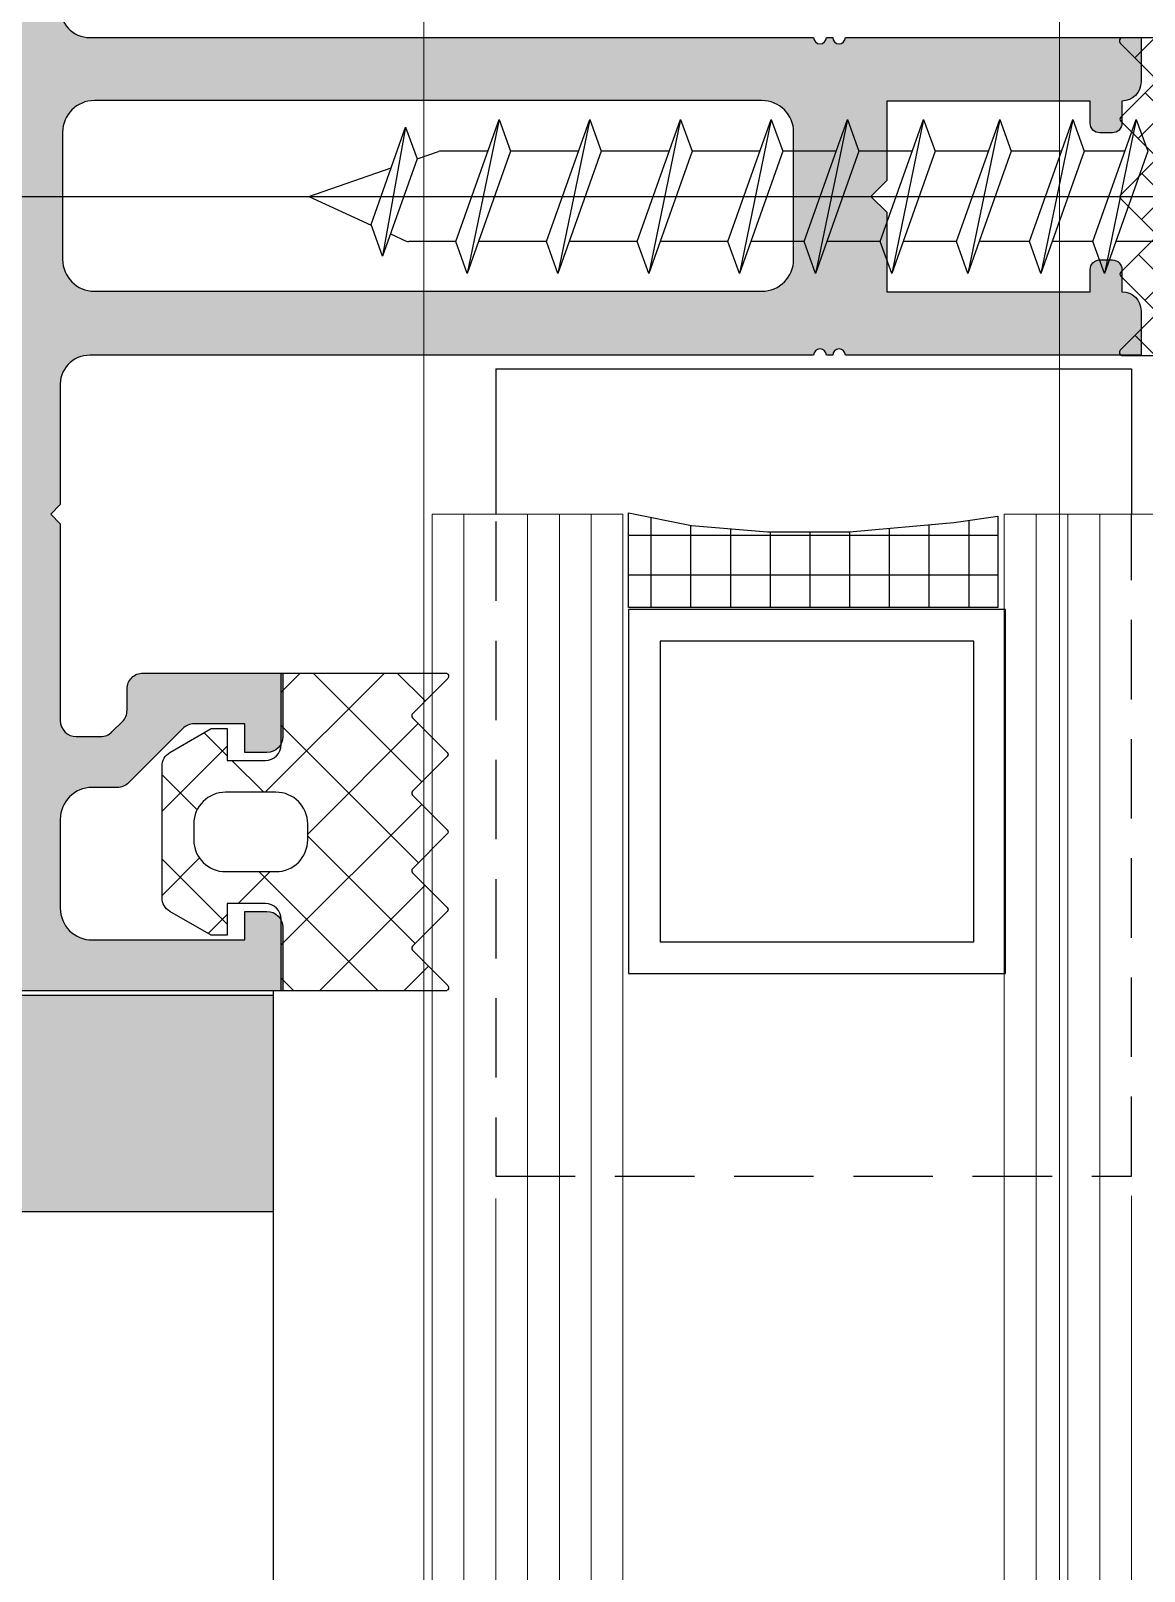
# Model space of a CAD drawing. Header units: millimetres. Extents: x 809 to 8159, y 33 to 4533.
# Drawn here: x 4978.093 to 4981.595, y 1815.806 to 1820.653 of the extents above; entities that cross this region are included whole.
import ezdxf

# ---------------------------------------------------------------- set-up
doc = ezdxf.new("R2010")
doc.units = ezdxf.units.MM
doc.linetypes.add('DASHDOT', pattern=[25.399999999999995, 12.7, -6.349999999999998, 0, -6.349999999999998])
doc.linetypes.add('HIDDEN', pattern=[0.375, 0.25, -0.125])
for name, color, linetype in [('11', 11, 'Continuous'), ('3', 11, 'Continuous'), ('5', 11, 'Continuous'), ('EKSEN', 11, 'Continuous'), ('FITILLER', 240, 'Continuous'), ('GORUNUS-TARAMA', 11, 'Continuous')]:
    doc.layers.add(name, color=color, linetype=linetype)
doc.layers.add('cam', color=5, linetype='Continuous', lineweight=0)

# ---------------------------------------------------------------- blocks, each defined once
blk = doc.blocks.new('ajsdfxcvzx')
h = blk.add_hatch(color=256)
edge = h.paths.add_edge_path()
edge.add_line((36934.79109530686, -6768.891819638839), (36934.72109530686, -6768.891819638839))
edge.add_line((36934.72109530687, -6768.891819638839), (36934.72109530687, -6768.801819638842))
edge.add_line((36934.72109530687, -6768.801819638835), (36934.24109530688, -6768.801819638835))
edge.add_arc((36934.24109530687, -6768.901819638833), 0.1, 89.99999999999999, 180)
edge.add_line((36934.14109530687, -6768.901819638833), (36934.14109530687, -6769.181819638832))
edge.add_arc((36934.24109530687, -6769.181819638832), 0.1, 180, 270)
edge.add_line((36934.24109530687, -6769.281819638838), (36934.32038462875, -6769.281819638838))
edge.add_arc((36934.32038462875, -6769.331819638841), 0.05000000000022739, 404.99999999996317, 449.99999999989575, ccw=False)
edge.add_line((36934.35573996781, -6769.296464299781), (36934.52645064593, -6769.467174977899))
edge.add_arc((36934.56180598499, -6769.431819638832), 0.04999999999986375, 225.0000000000921, 270.000000000078)
edge.add_line((36934.56180598499, -6769.481819638835), (36934.72109530687, -6769.481819638835))
edge.add_line((36934.72109530687, -6769.481819638835), (36934.72109530687, -6769.391819638839))
edge.add_line((36934.72109530687, -6769.391819638839), (36934.79109530687, -6769.391819638839))
edge.add_arc((36934.79109530686, -6769.441819638841), 0.05, 0, 90, ccw=False)
edge.add_line((36934.84109530687, -6769.441819638841), (36934.84109530687, -6769.641819638839))
edge.add_line((36934.84109530687, -6769.641819638839), (36934.40109530686, -6769.641819638839))
edge.add_arc((36934.40109530686, -6769.591819638836), 0.05, 180, 270, ccw=False)
edge.add_line((36934.35109530687, -6769.591819638836), (36934.35109530687, -6769.524662351307))
edge.add_arc((36934.30109530687, -6769.524662351307), 0.05000000000020464, 360.0000000000783, 405.0000000000369)
edge.add_line((36934.33645064593, -6769.489307012247), (36934.30360793345, -6769.45646429977))
edge.add_arc((36934.2682525944, -6769.491819638837), 0.05000000000000844, 404.9999999998527, 450)
edge.add_line((36934.2682525944, -6769.441819638841), (36934.19109530687, -6769.441819638841))
edge.add_arc((36934.19109530687, -6769.491819638837), 0.05, 89.99999999999999, 180)
edge.add_line((36934.14109530687, -6769.491819638837), (36934.14109530687, -6769.741819638837))
edge.add_line((36934.14109530687, -6769.741819638837), (36934.14109530687, -6770.11181963884))
edge.add_line((36934.14109530687, -6770.11181963884), (36934.11109530687, -6770.141819638839))
edge.add_line((36934.11109530687, -6770.141819638839), (36934.14109530687, -6770.171819638837))
edge.add_line((36934.14109530687, -6770.171819638837), (36934.14109530687, -6770.541819638833))
edge.add_arc((36934.23262694822, -6770.549941161617), 0.0918912427893527, 174.9294740982056, 270.9550491033333)
edge.add_line((36934.23415858957, -6770.641819638839), (36936.51109530687, -6770.641819638839))
edge.add_arc((36936.53109530687, -6770.641819638839), 0.01999999999998181, 180.0000000005211, 360.0000000005211)
edge.add_line((36936.55109530687, -6770.641819638839), (36936.57109530686, -6770.641819638839))
edge.add_arc((36936.59109530687, -6770.641819638839), 0.01999999999998181, 180, 360)
edge.add_line((36936.61109530687, -6770.641819638839), (36937.54109530687, -6770.641819638839))
edge.add_line((36937.54109530686, -6770.641819638839), (36937.54109530686, -6770.781819638838))
edge.add_arc((36937.48109530687, -6770.781819638838), 0.06000000000001365, 270.0000000000652, 360.0000000000217, ccw=False)
edge.add_line((36937.48109530687, -6770.841819638836), (36937.48109530687, -6770.911819638835))
edge.add_arc((36937.45109530687, -6770.911819638835), 0.03000000000001819, 269.9999999998263, 359.99999999982634, ccw=False)
edge.add_line((36937.45109530687, -6770.941819638841), (36937.41109530687, -6770.941819638841))
edge.add_arc((36937.41109530687, -6770.911819638835), 0.0300000000000864, 179.9999999999566, 269.99999999986983, ccw=False)
edge.add_line((36937.38109530687, -6770.911819638835), (36937.38109530687, -6770.841819638836))
edge.add_line((36937.38109530687, -6770.841819638836), (36936.74109530687, -6770.841819638836))
edge.add_line((36936.74109530687, -6770.841819638836), (36936.74109530687, -6771.091819638836))
edge.add_line((36936.74109530687, -6771.091819638836), (36936.69109530687, -6771.141819638839))
edge.add_line((36936.69109530687, -6771.141819638839), (36936.74109530687, -6771.191819638841))
edge.add_line((36936.74109530687, -6771.191819638841), (36936.74109530687, -6771.441819638841))
edge.add_line((36936.74109530687, -6771.441819638841), (36937.38109530687, -6771.441819638841))
edge.add_line((36937.38109530687, -6771.441819638841), (36937.38109530687, -6771.371819638842))
edge.add_arc((36937.41109530687, -6771.371819638834), 0.0300000000000864, 90.00000000013029, 180.0000000000434, ccw=False)
edge.add_line((36937.41109530687, -6771.341819638836), (36937.45109530687, -6771.341819638836))
edge.add_arc((36937.45109530687, -6771.371819638834), 0.03000000000002956, 1.9531398720573634e-10, 90.00000000017383, ccw=False)
edge.add_line((36937.48109530687, -6771.371819638834), (36937.48109530687, -6771.441819638834))
edge.add_arc((36937.48109530687, -6771.501819638839), 0.06000000000001365, 359.99999999997834, 449.99999999993486, ccw=False)
edge.add_line((36937.54109530686, -6771.501819638839), (36937.54109530686, -6771.641819638839))
edge.add_line((36937.54109530686, -6771.641819638839), (36936.61109530686, -6771.641819638839))
edge.add_arc((36936.59109530687, -6771.641819638839), 0.01999999999998181, 360, 540)
edge.add_line((36936.57109530687, -6771.641819638839), (36936.55109530687, -6771.641819638839))
edge.add_arc((36936.53109530687, -6771.641819638839), 0.01999999999998181, 359.9999999994789, 539.9999999994789)
edge.add_line((36936.51109530687, -6771.641819638839), (36934.23415858957, -6771.641819638839))
edge.add_arc((36934.23262694822, -6771.733698116061), 0.09189124278939273, 449.0449508966954, 545.07052590182)
edge.add_line((36934.14109530687, -6771.74181963883), (36934.14109530687, -6772.111819638825))
edge.add_line((36934.14109530687, -6772.11181963884), (36934.11109530687, -6772.141819638839))
edge.add_line((36934.11109530687, -6772.141819638839), (36934.14109530687, -6772.171819638837))
edge.add_line((36934.14109530687, -6772.171819638837), (36934.14109530687, -6772.541819638833))
edge.add_line((36934.14109530687, -6772.541819638833), (36934.14109530687, -6772.791819638833))
edge.add_arc((36934.19109530687, -6772.791819638833), 0.05, 180, 270)
edge.add_line((36934.19109530687, -6772.841819638836), (36934.26825259439, -6772.841819638836))
edge.add_arc((36934.2682525944, -6772.791819638833), 0.05, 270, 315.0000000001474)
edge.add_line((36934.30360793346, -6772.827174977892), (36934.33645064593, -6772.794332265416))
edge.add_arc((36934.30109530687, -6772.758976926356), 0.05000000000020138, 314.9999999999632, 359.9999999999219)
edge.add_line((36934.35109530687, -6772.758976926356), (36934.35109530687, -6772.691819638827))
edge.add_arc((36934.40109530686, -6772.691819638841), 0.05, 90, 180, ccw=False)
edge.add_line((36934.40109530686, -6772.641819638839), (36934.84109530687, -6772.641819638839))
edge.add_line((36934.84109530687, -6772.641819638839), (36934.84109530687, -6772.841819638836))
edge.add_arc((36934.79109530686, -6772.841819638836), 0.05, 270, 360, ccw=False)
edge.add_line((36934.79109530686, -6772.891819638839), (36934.72109530686, -6772.891819638839))
edge.add_line((36934.72109530687, -6772.891819638839), (36934.72109530687, -6772.801819638842))
edge.add_line((36934.72109530687, -6772.801819638835), (36934.56180598499, -6772.801819638835))
edge.add_arc((36934.56180598499, -6772.85181963883), 0.04999999999986358, 449.9999999999218, 494.9999999999078)
edge.add_line((36934.52645064593, -6772.816464299771), (36934.35573996781, -6772.987174977889))
edge.add_arc((36934.32038462875, -6772.951819638836), 0.05000000000023354, 270.0000000001043, 315.00000000003695, ccw=False)
edge.add_line((36934.32038462875, -6773.001819638839), (36934.24109530687, -6773.001819638839))
edge.add_arc((36934.24109530687, -6773.10181963883), 0.1, 89.99999999999999, 180)
edge.add_line((36934.14109530687, -6773.10181963883), (36934.14109530687, -6773.381819638829))
edge.add_arc((36934.24109530687, -6773.381819638837), 0.1, 180, 270)
edge.add_line((36934.24109530687, -6773.481819638835), (36934.72109530687, -6773.481819638835))
edge.add_line((36934.72109530687, -6773.481819638835), (36934.72109530687, -6773.391819638839))
edge.add_line((36934.72109530687, -6773.391819638839), (36934.79109530687, -6773.391819638839))
edge.add_arc((36934.79109530686, -6773.441819638841), 0.05, 0, 90, ccw=False)
edge.add_line((36934.84109530687, -6773.441819638841), (36934.84109530687, -6773.641819638839))
edge.add_line((36934.84109530687, -6773.641819638839), (36926.84825468494, -6773.641819638839))
edge.add_line((36926.84825468494, -6773.641819638839), (36926.84825468494, -6768.641819638839))
edge.add_line((36926.84825468494, -6768.641819638839), (36934.84109530687, -6768.641819638839))
edge.add_line((36934.84109530687, -6768.641819638839), (36934.84109530687, -6768.841819638836))
edge.add_arc((36934.79109530686, -6768.841819638836), 0.05, 270, 360, ccw=False)
h.paths.add_polyline_path([(36933.94825468494, -6773.440143448182), (36927.04825468495, -6773.440143448182), (36927.04825468495, -6768.840143448184), (36933.94825468494, -6768.840143448184), (36933.94825468494, -6771.14014344818)], flags=16)
edge = h.paths.add_edge_path(flags=16)
edge.add_arc((36936.34825468494, -6770.940143448182), 0.1, 360, 450)
edge.add_line((36936.34825468494, -6770.840143448184), (36934.24825468494, -6770.840143448184))
edge.add_arc((36934.24825468494, -6770.940143448182), 0.1, 89.99999999999999, 180)
edge.add_line((36934.14825468494, -6770.940143448182), (36934.14825468494, -6771.340143448184))
edge.add_arc((36934.24825468494, -6771.340143448177), 0.1, 180, 270)
edge.add_line((36934.24825468494, -6771.440143448182), (36936.34825468494, -6771.440143448182))
edge.add_arc((36936.34825468494, -6771.340143448177), 0.1, 270, 360)
edge.add_line((36936.44825468494, -6771.340143448177), (36936.44825468494, -6770.940143448175))
h = blk.add_hatch()
h.set_pattern_fill('NET', color=256, scale=0.9999999999999997, angle=180, style=0)
h.set_pattern_definition([(180, (36878.66936316265, -6764.683948631891), (-2.765404249467095e-17, -0.1249999999999999), []), (270, (36878.66936316265, -6764.683948631891), (0.125, -3.765404249467095e-17), [])])
h.paths.add_polyline_path([(36937.09088405086, -6772.435724060108), (36935.92834657346, -6772.435724060108), (36935.92834657346, -6772.137880368855), (36936.12707067127, -6772.177593086779), (36936.36553958863, -6772.197448599136), (36936.62388242103, -6772.197448599136), (36936.9517771824, -6772.167664907296), (36937.09088405086, -6772.147808548338)])
at = {"layer": 'FITILLER'}
h = blk.add_hatch(dxfattribs=at)
h.set_pattern_fill('NET', color=256, scale=1.499999999999999, angle=225, style=0)
h.set_pattern_definition([(224.9999999999999, (36956.32114801255, -6849.17392521032), (0.1325825214724777, -0.1325825214724776), []), (315, (36956.32114801255, -6849.17392521032), (0.1325825214724777, 0.1325825214724775), [])])
edge = h.paths.add_edge_path(flags=16)
edge.add_arc((36938.01653145128, -6771.117805794702), 0.09999999999854481, 89.99999999583122, 179.9999999958312, ccw=False)
edge.add_line((36938.01653145129, -6771.017805794703), (36938.17480535739, -6771.017805794703))
edge.add_arc((36938.17480535739, -6771.117805794698), 0.09999999999490683, 2.084391326206969e-09, 90, ccw=False)
edge.add_line((36938.27480535739, -6771.117805794695), (36938.27480535739, -6771.167805794697))
edge.add_arc((36938.17480535738, -6771.167805794701), 0.1000000000058208, -89.99999999583122, 2.084391326206969e-09, ccw=False)
edge.add_line((36938.17480535739, -6771.267805794703), (36938.01653145129, -6771.267805794703))
edge.add_arc((36938.01653145129, -6771.167805794697), 0.1000000000058208, 180, 270, ccw=False)
edge.add_line((36937.91653145128, -6771.167805794697), (36937.91653145128, -6771.117805794695))
edge = h.paths.add_edge_path()
edge.add_line((36937.99980535739, -6770.642805794703), (36937.48301095959, -6770.642805794703))
edge.add_arc((36937.48301095959, -6770.652805794698), 0.00999999999476131, 90.00000004168818, 225)
edge.add_line((36937.47593989178, -6770.65987686251), (36937.58672926995, -6770.770666240596))
edge.add_arc((36937.58041251702, -6770.776982993537), 0.008933237671067705, -44.99999998350091, 45.00000004949709, ccw=False)
edge.add_line((36937.58672926995, -6770.78329974647), (36937.47742184212, -6770.892607174375))
edge.add_arc((36937.48373859506, -6770.898923927309), 0.008933237671067705, 135.0000000164991, 225.0000000494971)
edge.add_line((36937.47742184213, -6770.905240680249), (36937.58672926995, -6771.01454810798))
edge.add_arc((36937.58041251702, -6771.020864860917), 0.008933237673640144, -44.999999999999886, 45, ccw=False)
edge.add_line((36937.58672926995, -6771.027181613854), (36937.47742184212, -6771.136489041766))
edge.add_arc((36937.48373859505, -6771.142805794696), 0.008933237663350385, 135, 225.0000000659962)
edge.add_line((36937.47742184213, -6771.149122547633), (36937.58672926995, -6771.258429975371))
edge.add_arc((36937.58041251702, -6771.264746728311), 0.008933237671067705, -44.99999998350091, 45.00000004949709, ccw=False)
edge.add_line((36937.58672926995, -6771.271063481245), (36937.47742184213, -6771.380370909143))
edge.add_arc((36937.48373859507, -6771.38668766208), 0.008933237673640144, 135, 225)
edge.add_line((36937.47742184213, -6771.393004415017), (36937.58672926995, -6771.502311842762))
edge.add_arc((36937.58041251702, -6771.508628595695), 0.008933237671067705, -45.00000004949709, 44.99999998350103, ccw=False)
edge.add_line((36937.58672926995, -6771.514945348636), (36937.47593989169, -6771.625734726882))
edge.add_arc((36937.48301095951, -6771.632805794698), 0.01000000000329441, 134.9999999815763, 270)
edge.add_line((36937.48301095951, -6771.642805794703), (36937.99980535739, -6771.642805794703))
edge.add_line((36937.99980535739, -6771.642805794703), (36937.99980535739, -6771.417805794697))
edge.add_arc((36938.04980535739, -6771.417805794694), 0.04999999999563443, 90, 180.0000000041688, ccw=False)
edge.add_line((36938.04980535739, -6771.367805794695), (36938.16980535739, -6771.367805794695))
edge.add_line((36938.16980535739, -6771.367805794695), (36938.16980535739, -6771.4678057947))
edge.add_line((36938.16980535739, -6771.4678057947), (36938.2198053574, -6771.4678057947))
edge.add_line((36938.2198053574, -6771.4678057947), (36938.34980535739, -6771.392750259705))
edge.add_arc((36938.3248053574, -6771.349448989514), 0.04999999999904314, 299.9999999929311, 359.9999999989578)
edge.add_line((36938.37480535739, -6771.349448989515), (36938.37480535739, -6770.936162599884))
edge.add_arc((36938.3248053574, -6770.936162599885), 0.04999999999563443, 1.042204158112962e-09, 60.00000000706893)
edge.add_line((36938.34980535739, -6770.892861329694), (36938.2198053574, -6770.817805794699))
edge.add_line((36938.2198053574, -6770.817805794699), (36938.16980535739, -6770.817805794699))
edge.add_line((36938.16980535739, -6770.817805794699), (36938.16980535739, -6770.917805794697))
edge.add_line((36938.16980535739, -6770.917805794697), (36938.04980535739, -6770.917805794697))
edge.add_arc((36938.04980535739, -6770.867805794698), 0.0499999999992724, 179.9999999958312, 270, ccw=False)
edge.add_line((36937.99980535739, -6770.867805794695), (36937.99980535739, -6770.642805794703))
h = blk.add_hatch(dxfattribs=at)
h.set_pattern_fill('NET', color=256, scale=1.499999999999999, angle=225, style=0)
h.set_pattern_definition([(135, (36948.45100197339, -6760.895230132241), (0.1325825214724777, 0.1325825214724776), []), (44.99999999999989, (36948.45100197339, -6760.895230132241), (0.1325825214724777, -0.1325825214724775), [])])
edge = h.paths.add_edge_path(flags=16)
edge.add_arc((36934.81936921298, -6773.116819638837), 0.09999999999854481, 0, 90)
edge.add_line((36934.81936921298, -6773.016819638839), (36934.66109530687, -6773.016819638839))
edge.add_arc((36934.66109530687, -6773.116819638837), 0.09999999999854481, 90.00000000416884, 180)
edge.add_line((36934.56109530687, -6773.116819638837), (36934.56109530687, -6773.166819638833))
edge.add_arc((36934.66109530687, -6773.166819638836), 0.1000000000058208, 179.9999999979156, 269.9999999958312)
edge.add_line((36934.66109530687, -6773.266819638839), (36934.81936921298, -6773.266819638839))
edge.add_arc((36934.81936921297, -6773.166819638836), 0.1000000000021828, 270.0000000041688, 360.0000000020844)
edge.add_line((36934.91936921298, -6773.166819638833), (36934.91936921298, -6773.116819638837))
edge = h.paths.add_edge_path()
edge.add_line((36934.83609530687, -6772.641819638839), (36935.35288970467, -6772.641819638839))
edge.add_arc((36935.35288970467, -6772.651819638835), 0.0099999999965803, -44.99999999263048, 90, ccw=False)
edge.add_line((36935.35996077248, -6772.658890706645), (36935.24917139431, -6772.769680084732))
edge.add_arc((36935.25548814725, -6772.775996837669), 0.008933237673640144, 135, 225)
edge.add_line((36935.24917139431, -6772.782313590606), (36935.35847882213, -6772.891621018511))
edge.add_arc((36935.3521620692, -6772.897937771444), 0.008933237671067705, -45.00000004949709, 44.99999998350103, ccw=False)
edge.add_line((36935.35847882213, -6772.904254524385), (36935.24917139431, -6773.013561952122))
edge.add_arc((36935.25548814724, -6773.019878705056), 0.008933237665922826, 134.999999983501, 225.000000016499)
edge.add_line((36935.24917139431, -6773.026195457989), (36935.35847882213, -6773.135502885902))
edge.add_arc((36935.3521620692, -6773.141819638831), 0.008933237663350385, -45.000000065996176, 45, ccw=False)
edge.add_line((36935.35847882213, -6773.148136391768), (36935.24917139431, -6773.257443819513))
edge.add_arc((36935.25548814724, -6773.263760572447), 0.008933237665922826, 134.999999983501, 225.000000016499)
edge.add_line((36935.24917139431, -6773.27007732538), (36935.35847882213, -6773.379384753278))
edge.add_arc((36935.3521620692, -6773.385701506215), 0.008933237673640144, -44.999999999999886, 45, ccw=False)
edge.add_line((36935.35847882213, -6773.392018259152), (36935.24917139431, -6773.501325686897))
edge.add_arc((36935.25548814725, -6773.507642439834), 0.008933237673640144, 135, 225)
edge.add_line((36935.24917139431, -6773.513959192771), (36935.35996077256, -6773.624748571025))
edge.add_arc((36935.35288970475, -6773.631819638837), 0.01000000000072197, -90, 45.00000000368482, ccw=False)
edge.add_line((36935.35288970475, -6773.641819638839), (36934.83609530687, -6773.641819638839))
edge.add_line((36934.83609530687, -6773.641819638839), (36934.83609530687, -6773.416819638833))
edge.add_arc((36934.78609530687, -6773.416819638836), 0.04999999999563443, 4.168816632451847e-09, 90.00000000833764)
edge.add_line((36934.78609530687, -6773.366819638837), (36934.66609530686, -6773.366819638837))
edge.add_line((36934.66609530686, -6773.366819638837), (36934.66609530686, -6773.466819638836))
edge.add_line((36934.66609530686, -6773.466819638836), (36934.61609530687, -6773.466819638836))
edge.add_line((36934.61609530687, -6773.466819638836), (36934.48609530687, -6773.391764103841))
edge.add_arc((36934.51109530687, -6773.348462833653), 0.04999999999589256, 180.000000005211, 240.00000000498449, ccw=False)
edge.add_line((36934.46109530687, -6773.348462833657), (36934.46109530687, -6772.93517644402))
edge.add_arc((36934.51109530687, -6772.935176444021), 0.05000000000291038, 120.00000000015169, 179.9999999989578, ccw=False)
edge.add_line((36934.48609530687, -6772.891875173829), (36934.61609530687, -6772.816819638841))
edge.add_line((36934.61609530687, -6772.816819638841), (36934.66609530686, -6772.816819638841))
edge.add_line((36934.66609530686, -6772.816819638841), (36934.66609530686, -6772.916819638833))
edge.add_line((36934.66609530686, -6772.916819638833), (36934.78609530687, -6772.916819638833))
edge.add_arc((36934.78609530687, -6772.866819638833), 0.0499999999992724, 269.9999999916624, 359.9999999958312)
edge.add_line((36934.83609530687, -6772.866819638837), (36934.83609530687, -6772.641819638839))
h = blk.add_hatch(dxfattribs=at)
h.set_pattern_fill('DOTS', color=256, scale=1.199999999999999, angle=135, style=0)
h.set_pattern_definition([(224.9999999999999, (37029.00628442595, -6632.080048460773), (-0.07954951288348663, 0.02651650429449552), [0, -0.07500000000000001])])
h.paths.add_polyline_path([(36934.81109530687, -6773.655349842009), (36934.81109530687, -6774.336969215916), (36926.81426450545, -6774.336969215916), (36926.81426450545, -6773.655349842009)])
at = {"linetype": 'HIDDEN'}
for p, q in [((36937.51109530687, -6774.224804754149), (36937.51109530687, -6772.141819638839)), ((36935.51109530687, -6772.16500770657), (36935.51109530687, -6774.224804754149)), ((36935.51109530687, -6774.224804754149), (36937.51109530687, -6774.224804754149))]:
    blk.add_line(p, q, dxfattribs=at)
for p, q in [((36937.51109530687, -6772.145708503302), (36937.51109530687, -6772.141819638839)), ((36937.11492301346, -6772.441819638841), (36936.51492301346, -6772.441819638841))]:
    blk.add_line(p, q)
at = {"elevation": -1.177744993313909e-10}
blk.add_lwpolyline([(36934.14109530687, -6770.541819638833, 0.4453624046904348), (36934.23415858957, -6770.641819638839), (36936.51109530687, -6770.641819638839, 0.9999999999999998), (36936.55109530687, -6770.641819638839), (36936.57109530687, -6770.641819638839, 0.9999999999999998), (36936.61109530687, -6770.641819638839), (36937.54109530686, -6770.641819638839), (36937.54109530686, -6770.781819638838, -0.4142135623728729), (36937.48109530687, -6770.841819638836), (36937.48109530687, -6770.911819638835, -0.4142135623729841), (36937.45109530687, -6770.941819638841), (36937.41109530687, -6770.941819638841, -0.4142135623726511), (36937.38109530687, -6770.911819638835), (36937.38109530687, -6770.841819638836), (36936.74109530687, -6770.841819638836), (36936.74109530687, -6771.091819638836), (36936.69109530687, -6771.141819638839), (36936.74109530687, -6771.191819638841), (36936.74109530687, -6771.441819638841), (36937.38109530687, -6771.441819638841), (36937.38109530687, -6771.371819638834, -0.4142135623726511), (36937.41109530687, -6771.341819638836), (36937.45109530687, -6771.341819638836, -0.414213562372984), (36937.48109530687, -6771.371819638834), (36937.48109530687, -6771.441819638841, -0.4142135623728729), (36937.54109530686, -6771.501819638839), (36937.54109530686, -6771.641819638839), (36936.61109530687, -6771.641819638839, 0.9999999999999998), (36936.57109530687, -6771.641819638839), (36936.55109530687, -6771.641819638839, 0.9999999999999998), (36936.51109530687, -6771.641819638839), (36934.23415858957, -6771.641819638839, 0.4453624046904188), (36934.14109530687, -6771.74181963883), (36934.14109530687, -6772.11181963884), (36934.11109530687, -6772.141819638839), (36934.14109530687, -6772.171819638837), (36934.14109530687, -6772.541819638833), (36934.14109530687, -6772.791819638833, 0.4142135623730951), (36934.19109530687, -6772.841819638836), (36934.2682525944, -6772.841819638836, 0.1989123673803266), (36934.30360793346, -6772.827174977892), (36934.33645064593, -6772.794332265416, 0.1989123673794533), (36934.35109530687, -6772.758976926356), (36934.35109530687, -6772.691819638841, -0.4142135623730951), (36934.40109530686, -6772.641819638839), (36934.84109530687, -6772.641819638839), (36934.84109530687, -6772.841819638836, -0.4142135623730951), (36934.79109530686, -6772.891819638839), (36934.72109530687, -6772.891819638839), (36934.72109530687, -6772.801819638835), (36934.56180598499, -6772.801819638835, 0.1989123673795947), (36934.52645064593, -6772.816464299771), (36934.35573996781, -6772.987174977896, -0.1989123673793523), (36934.32038462875, -6773.001819638839), (36934.24109530687, -6773.001819638839, 0.4142135623730951), (36934.14109530687, -6773.10181963883), (36934.14109530687, -6773.381819638837, 0.4142135623730951), (36934.24109530687, -6773.481819638835), (36934.72109530687, -6773.481819638835), (36934.72109530687, -6773.391819638839), (36934.79109530686, -6773.391819638839, -0.4142135623730951), (36934.84109530687, -6773.441819638841), (36934.84109530687, -6773.641819638839), (36926.84825468494, -6773.641819638839)], format="xyb", dxfattribs=at)
blk.add_lwpolyline([(36936.44825468494, -6770.940143448182, 0.4142135623730951), (36936.34825468494, -6770.840143448184), (36934.24825468494, -6770.840143448184, 0.4142135623730784), (36934.14825468494, -6770.940143448182), (36934.14825468494, -6771.340143448177, 0.4142135623730951), (36934.24825468494, -6771.440143448182), (36936.34825468494, -6771.440143448182, 0.4142135623730951), (36936.44825468494, -6771.340143448177)], format="xyb", close=True, dxfattribs=at)
for points in [[(36937.09088405086, -6772.435724060108), (36935.92834657346, -6772.435724060108), (36935.92834657346, -6772.137880368855), (36936.12707067127, -6772.177593086779), (36936.36553958863, -6772.197448599136), (36936.62388242103, -6772.197448599136), (36936.9517771824, -6772.167664907296), (36937.09088405086, -6772.147808548338)], [(36937.11492301346, -6772.441819638841), (36935.92834657346, -6772.441819638841), (36935.92834657346, -6773.587386107209), (36937.11492301346, -6773.587386107209)], [(36937.01492301346, -6772.541819638833), (36936.02834657346, -6772.541819638833), (36936.02834657346, -6773.48738610721), (36937.01492301346, -6773.48738610721)]]:
    blk.add_lwpolyline(points, close=True, dxfattribs=at)
at = {"layer": '11'}
for p, q in [((36935.11865426986, -6771.230172059228), (36935.22730707246, -6770.923790450512)), ((36935.22730707246, -6770.923790450512), (36935.15505381193, -6771.330178979142)), ((36935.22730707246, -6770.923790450512), (36935.26370661453, -6771.023797370419)), ((36935.38492579418, -6771.284137178705), (36935.52133225616, -6770.89949517905)), ((36935.38492579418, -6771.284137178705), (36935.52133225616, -6770.89949517905)), ((36935.52133225616, -6770.89949517905), (36935.42132533625, -6771.38414409862)), ((36935.52133225616, -6770.89949517905), (36935.55773179822, -6770.999502098965)), ((36935.67033509083, -6771.284137178705), (36935.80674155281, -6770.89949517905)), ((36935.67033509083, -6771.284137178705), (36935.80674155281, -6770.89949517905)), ((36935.80674155281, -6770.89949517905), (36935.7067346329, -6771.38414409862)), ((36935.80674155281, -6770.89949517905), (36935.84314109488, -6770.999502098965)), ((36935.95574438748, -6771.284137178705), (36936.09215084946, -6770.89949517905)), ((36935.95574438748, -6771.284137178705), (36936.09215084946, -6770.89949517905)), ((36936.09215084946, -6770.89949517905), (36935.99214392954, -6771.38414409862)), ((36936.09215084946, -6770.89949517905), (36936.12855039153, -6770.999502098965)), ((36936.24115368412, -6771.284137178705), (36936.3775601461, -6770.89949517905)), ((36936.24115368412, -6771.284137178705), (36936.3775601461, -6770.89949517905)), ((36936.3775601461, -6770.89949517905), (36936.27755322619, -6771.38414409862)), ((36936.3775601461, -6770.89949517905), (36936.41395968817, -6770.999502098965)), ((36936.48083963485, -6771.284137178705), (36936.61724609683, -6770.89949517905)), ((36936.48083963485, -6771.284137178705), (36936.61724609683, -6770.89949517905)), ((36936.61724609683, -6770.89949517905), (36936.51723917692, -6771.38414409862)), ((36936.61724609683, -6770.89949517905), (36936.6536456389, -6770.999502098965)), ((36936.72052558558, -6771.284137178705), (36936.85693204756, -6770.89949517905)), ((36936.72052558558, -6771.284137178705), (36936.85693204756, -6770.89949517905)), ((36936.85693204756, -6770.89949517905), (36936.75692512765, -6771.38414409862)), ((36936.85693204756, -6770.89949517905), (36936.89333158963, -6770.999502098965)), ((36936.96021153631, -6771.284137178705), (36937.09661799829, -6770.89949517905)), ((36937.09661799829, -6770.89949517905), (36936.99661107838, -6771.38414409862)), ((36937.09661799829, -6770.89949517905), (36937.13301754036, -6770.999502098965)), ((36937.18978882516, -6771.284137178705), (36937.32619528714, -6770.89949517905)), ((36937.32619528714, -6770.89949517905), (36937.22618836723, -6771.38414409862)), ((36937.32619528714, -6770.89949517905), (36937.36259482921, -6770.999502098965)), ((36937.38980266498, -6771.284137178705), (36937.52620912696, -6770.89949517905)), ((36937.38980266498, -6771.284137178705), (36937.52620912696, -6770.89949517905)), ((36937.52620912696, -6770.89949517905), (36937.42620220705, -6771.38414409862)), ((36937.52620912696, -6770.89949517905), (36937.56260866903, -6770.999502098965)), ((36935.26370661453, -6771.023797370419), (36935.15505381193, -6771.330178979142)), ((36935.26370661453, -6771.023797370419), (36935.33063985771, -6771.000604448765)), ((36935.48586657604, -6770.999502098965), (36935.33718804961, -6770.999502098965)), ((36935.55773179822, -6770.999502098965), (36935.42132533625, -6771.38414409862)), ((36935.77127587269, -6770.999502098965), (36935.55773179822, -6770.999502098965)), ((36935.84314109488, -6770.999502098965), (36935.7067346329, -6771.38414409862)), ((36936.05668516934, -6770.999502098965), (36935.84314109488, -6770.999502098965)), ((36936.12855039153, -6770.999502098965), (36935.99214392954, -6771.38414409862)), ((36936.34209446599, -6770.999502098965), (36936.12855039153, -6770.999502098965)), ((36936.41395968817, -6770.999502098965), (36936.27755322619, -6771.38414409862)), ((36936.58178041672, -6770.999502098965), (36936.41395968817, -6770.999502098965)), ((36936.6536456389, -6770.999502098965), (36936.51723917692, -6771.38414409862)), ((36936.82146636744, -6770.999502098965), (36936.6536456389, -6770.999502098965)), ((36936.89333158963, -6770.999502098965), (36936.75692512765, -6771.38414409862)), ((36937.06115231817, -6770.999502098965), (36936.89333158963, -6770.999502098965)), ((36937.13301754036, -6770.999502098965), (36936.99661107838, -6771.38414409862)), ((36937.29072960703, -6770.999502098965), (36937.13301754036, -6770.999502098965)), ((36937.36259482921, -6770.999502098965), (36937.22618836723, -6771.38414409862)), ((36937.49074344685, -6770.999502098965), (36937.36259482921, -6770.999502098965)), ((36937.56260866903, -6770.999502098965), (36937.42620220705, -6771.38414409862)), ((36934.9231021271, -6771.141819638839), (36935.18177316344, -6771.052187988023)), ((36934.9231021271, -6771.141819638839), (36935.11930444866, -6771.231958410795)), ((36935.15505381193, -6771.330178979142), (36935.11865426986, -6771.230172059228)), ((36935.17999760676, -6771.259841907244), (36935.22890540834, -6771.282311005159)), ((36935.38492579418, -6771.284137178705), (36935.2372547815, -6771.284137178705)), ((36935.42132533625, -6771.38414409862), (36935.38492579418, -6771.284137178705)), ((36935.67033509083, -6771.284137178705), (36935.45679101636, -6771.284137178705)), ((36935.7067346329, -6771.38414409862), (36935.67033509083, -6771.284137178705)), ((36935.95574438748, -6771.284137178705), (36935.74220031301, -6771.284137178705)), ((36935.99214392954, -6771.38414409862), (36935.95574438748, -6771.284137178705)), ((36936.24115368412, -6771.284137178705), (36936.02760960966, -6771.284137178705)), ((36936.27755322619, -6771.38414409862), (36936.24115368412, -6771.284137178705)), ((36936.48083963485, -6771.284137178705), (36936.31301890631, -6771.284137178705)), ((36936.51723917692, -6771.38414409862), (36936.48083963485, -6771.284137178705)), ((36936.72052558558, -6771.284137178705), (36936.55270485704, -6771.284137178705)), ((36936.75692512765, -6771.38414409862), (36936.72052558558, -6771.284137178705)), ((36936.96021153631, -6771.284137178705), (36936.79239080776, -6771.284137178705)), ((36936.99661107838, -6771.38414409862), (36936.96021153631, -6771.284137178705)), ((36937.18978882516, -6771.284137178705), (36937.03207675849, -6771.284137178705)), ((36937.22618836723, -6771.38414409862), (36937.18978882516, -6771.284137178705)), ((36937.38980266498, -6771.284137178705), (36937.26165404735, -6771.284137178705)), ((36937.42620220705, -6771.38414409862), (36937.38980266498, -6771.284137178705)), ((36937.58981650481, -6771.284137178705), (36937.46166788717, -6771.284137178705))]:
    blk.add_line(p, q, dxfattribs=at)
for centre, start, end in [((36935.33718804961, -6771.019502098961), 90, 109.1116236364184), ((36935.2372547815, -6771.264137178709), 245.3251238659322, 270)]:
    blk.add_arc(centre, 0.02, start, end, dxfattribs=at)
at = {"layer": '3'}
for p, q in [((36935.51109530687, -6771.684804754148), (36935.51109530687, -6772.141819638839)), ((36935.51109530687, -6771.684804754148), (36937.51109530687, -6771.684804754148)), ((36937.51109530687, -6771.684804754148), (36937.51109530687, -6772.141819638839))]:
    blk.add_line(p, q, dxfattribs=at)
at = {"layer": '5'}
blk.add_line((36934.81109530687, -6773.641819638839), (36934.81109530687, -6859.236277683185), dxfattribs=at)
at = {"layer": 'cam'}
for p, q in [((36935.31109530687, -6859.236277683185), (36935.31109530687, -6772.141819638839)), ((36935.91109530687, -6772.141819638839), (36935.31109530687, -6772.141819638839)), ((36935.41109530687, -6859.236277683185), (36935.41109530687, -6772.141819638839)), ((36935.61109530686, -6859.236277683185), (36935.61109530687, -6772.141819638839)), ((36935.71109530687, -6859.236277683185), (36935.71109530687, -6772.141819638839)), ((36935.81109530687, -6859.236277683185), (36935.81109530687, -6772.141819638839)), ((36935.91109530687, -6859.236277683185), (36935.91109530687, -6772.141819638839)), ((36937.11109530687, -6859.236277683185), (36937.11109530687, -6772.141819638839)), ((36937.71109530687, -6772.141819638839), (36937.11109530687, -6772.141819638839)), ((36937.21109530687, -6859.236277683185), (36937.21109530687, -6772.141819638839)), ((36937.31109530687, -6859.236277683185), (36937.31109530687, -6772.141819638839)), ((36937.41109530687, -6859.236277683185), (36937.41109530687, -6772.141819638839)), ((36935.51109530687, -6859.236277683185), (36935.51109530687, -6774.29525755449)), ((36937.51109530687, -6859.236277683185), (36937.51109530687, -6774.286528798109))]:
    blk.add_line(p, q, dxfattribs=at)
at = {"layer": 'cam', "elevation": -1.177796e-10}
blk.add_lwpolyline([(36937.28440307845, -6443.126418913944), (36937.28440307964, -6877.526343334739), (36935.28440307893, -6877.526343334739), (36935.28440307776, -6443.126418913944)], close=True, dxfattribs=at)
at = {"layer": 'EKSEN', "linetype": 'DASHDOT', "ltscale": 5}
blk.add_line((36927.14719863269, -6771.141819638839), (36940.14355405549, -6771.141819638839), dxfattribs=at)
at = {"layer": 'FITILLER', "elevation": -1.177744993313909e-10}
for points in [[(36937.99980535739, -6770.642805794703), (36937.48301095959, -6770.642805794703, 0.6681786380582106), (36937.47593989178, -6770.65987686251), (36937.58672926995, -6770.770666240596, -0.4142135623730951)], [(36937.58672926995, -6770.78329974647), (36937.47742184212, -6770.892607174375, 0.4142135623730951), (36937.47742184213, -6770.905240680249), (36937.58672926995, -6771.01454810798, -0.4142135623730951)], [(36937.58672926995, -6771.027181613854), (36937.47742184212, -6771.136489041766, 0.4142135623730951), (36937.47742184213, -6771.149122547633), (36937.58672926995, -6771.258429975371, -0.4142135623730951)], [(36937.58672926995, -6771.271063481245), (36937.47742184213, -6771.380370909143, 0.4142135623730951), (36937.47742184213, -6771.393004415017), (36937.58672926995, -6771.502311842762, -0.4142135623730951)], [(36937.58672926995, -6771.514945348636), (36937.47593989169, -6771.625734726882, 0.6681786379192964), (36937.48301095951, -6771.642805794703), (36937.99980535739, -6771.642805794703)]]:
    blk.add_lwpolyline(points, format="xyb", dxfattribs=at)
for points in [[(36934.83609530687, -6772.641819638839), (36935.35288970467, -6772.641819638839, -0.6681786380582106), (36935.35996077248, -6772.658890706645), (36935.24917139431, -6772.769680084732, 0.4142135623730951), (36935.24917139431, -6772.782313590606), (36935.35847882213, -6772.891621018511, -0.4142135623730951), (36935.35847882213, -6772.904254524385), (36935.24917139431, -6773.013561952122, 0.4142135623730951), (36935.24917139431, -6773.026195457989), (36935.35847882213, -6773.135502885902, -0.4142135623730951), (36935.35847882213, -6773.148136391768), (36935.24917139431, -6773.257443819513, 0.4142135623730951), (36935.24917139431, -6773.27007732538), (36935.35847882213, -6773.379384753278, -0.4142135623730951), (36935.35847882213, -6773.392018259152), (36935.24917139431, -6773.501325686897, 0.4142135623730951), (36935.24917139431, -6773.513959192771), (36935.35996077256, -6773.624748571025, -0.6681786379192964), (36935.35288970475, -6773.641819638839), (36934.83609530687, -6773.641819638839), (36934.83609530687, -6773.416819638833, 0.4142135623730951), (36934.78609530687, -6773.366819638837), (36934.66609530686, -6773.366819638837), (36934.66609530686, -6773.466819638836), (36934.61609530687, -6773.466819638836), (36934.48609530687, -6773.391764103841, -0.2679491924311166), (36934.46109530687, -6773.348462833657), (36934.46109530687, -6772.93517644402, -0.2679491924311237), (36934.48609530687, -6772.891875173829), (36934.61609530687, -6772.816819638841), (36934.66609530686, -6772.816819638841), (36934.66609530686, -6772.916819638833), (36934.78609530687, -6772.916819638833, 0.4142135623730951), (36934.83609530687, -6772.866819638837)], [(36934.91936921298, -6773.116819638837, 0.4142135623731117), (36934.81936921298, -6773.016819638839), (36934.66109530687, -6773.016819638839, 0.4142135623730904), (36934.56109530687, -6773.116819638837), (36934.56109530687, -6773.166819638833, 0.4142135623730951), (36934.66109530687, -6773.266819638839), (36934.81936921298, -6773.266819638839, 0.4142135623730951), (36934.91936921298, -6773.166819638833)]]:
    blk.add_lwpolyline(points, format="xyb", close=True, dxfattribs=at)
blk.add_lwpolyline([(36934.81109530687, -6773.655349842009), (36934.81109530687, -6774.336969215916), (36926.81426450545, -6774.336969215916), (36926.81426450545, -6773.655349842009)], close=True, dxfattribs=at)

msp = doc.modelspace()

# ---------------------------------------------------------------- block references
at = {"layer": 'GORUNUS-TARAMA'}
msp.add_blockref('ajsdfxcvzx', (-31955.95567726321, 8591.274052643628), dxfattribs=at)

doc.saveas('drawing.dxf')
